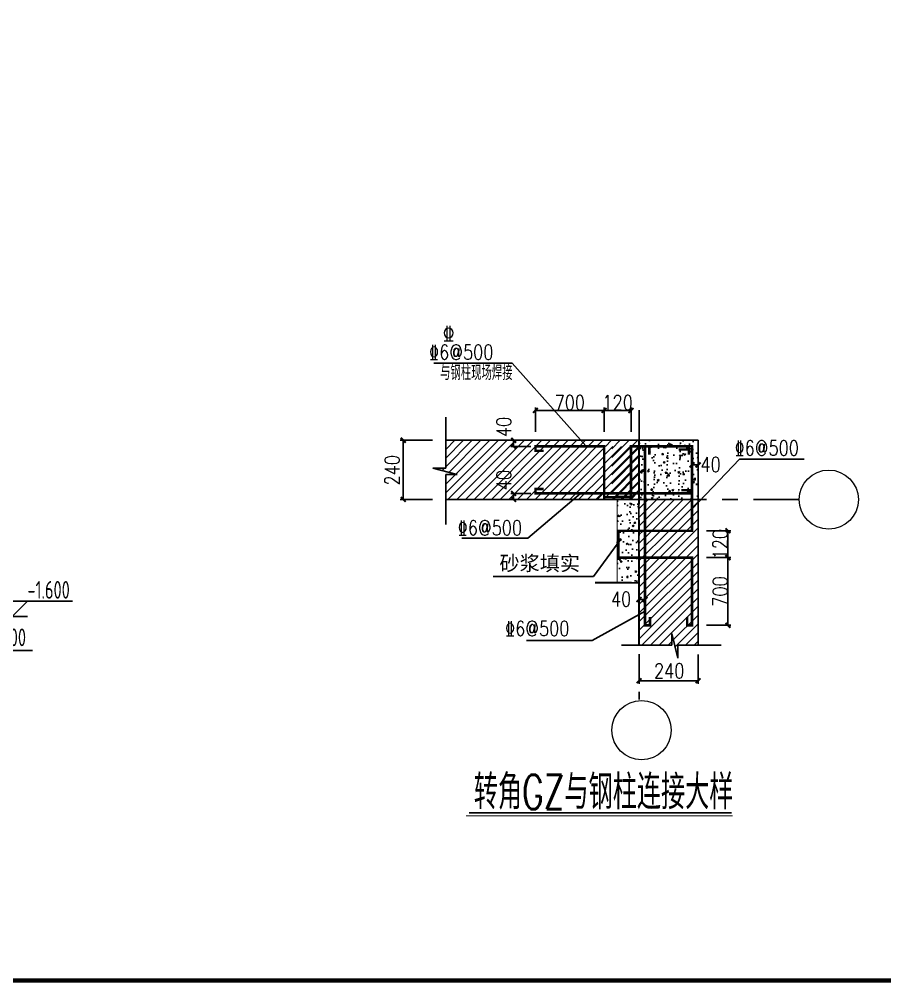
# Model space of a CAD drawing. Extents: x 293620 to 503924, y -252071 to 755100.
# Drawn here: x 430646 to 460338, y 562734 to 595797 of the extents above; entities that cross this region are included whole.
import ezdxf
from ezdxf.enums import TextEntityAlignment as Align

# ---------------------------------------------------------------- set-up
doc = ezdxf.new("R2010")
doc.units = 0
doc.header["$LTSCALE"] = 1000
doc.header["$MEASUREMENT"] = 0
doc.linetypes.add('CENTER', pattern=[2, 1.25, -0.25, 0.25, -0.25])
doc.linetypes.add('CENTER2', pattern=[28.575, 19.05, -3.175, 3.175, -3.175])
doc.layers.get('Defpoints').update_dxf_attribs({"color": 250})
for name, color, linetype in [('3T_WOOD', 21, 'Continuous'), ('AXIS_DE', 253, 'CENTER'), ('AXIS_DE_NUM', 7, 'Continuous'), ('BASE_DE', 7, 'Continuous'), ('BASE_DE_DIM', 3, 'Continuous'), ('BASE_DE_NUM', 7, 'Continuous'), ('BASE_DE_REIN', 1, 'Continuous'), ('BASE_DE_TEXT', 7, 'Continuous'), ('PUB_TEXT', 7, 'Continuous'), ('TEXT', 7, 'Continuous'), ('THIN', 7, 'Continuous'), ('TK', 4, 'Continuous'), ('WALL_DE_HATCH', 254, 'Continuous'), ('WALL_DE_TH', 7, 'Continuous')]:
    doc.layers.add(name, color=color, linetype=linetype)
doc.layers.add('尺寸线', color=7, linetype='Continuous', lineweight=13)
doc.styles.add('-宋体', font='', dxfattribs={"width": 0.8})
doc.styles.add('_HZTXT', font='txt.shx', dxfattribs={"width": 0.8, "bigfont": 'hztxt.shx'})
doc.styles.get("Standard").update_dxf_attribs({"font": 'gbenor.shx', "bigfont": 'gbcbig.shx'})
doc.styles.add('TSSD_Axis', font='Complex.shx', dxfattribs={"width": 0.7, "bigfont": 'hztxt.shx'})
doc.styles.add('TSSD_Dimension', font='Tssdeng.shx', dxfattribs={"width": 0.7, "bigfont": 'hztxt.shx'})
doc.styles.add('TSSD_Label', font='Tssdeng.shx', dxfattribs={"width": 0.7, "bigfont": 'hztxt.shx'})
doc.styles.add('TSSD_Norm', font='Tssdeng.shx', dxfattribs={"bigfont": 'hztxt.shx'})
doc.styles.add('TSSD_REIN', font='tssdeng.shx', dxfattribs={"width": 0.7, "bigfont": 'tssdchn.shx'})
doc.styles.add('Z10', font='romans.shx', dxfattribs={"width": 0.7, "height": 1000, "bigfont": 'hztxt.shx'})
doc.styles.add('Z3', font='txt.shx', dxfattribs={"width": 0.8, "height": 300, "bigfont": 'hztxt.shx'})
doc.styles.get('-宋体').set_extended_font_data('SimSun')
doc.dimstyles.new('ISO-25_WS', dxfattribs={"dimtxt": 3, "dimasz": 100, "dimexe": 60, "dimexo": 0, "dimgap": 10, "dimtad": 1, "dimdec": 0, "dimdsep": 46, "dimtxsty": 'Z3', "dimblk1": 'ARCHTICK', "dimblk2": 'ARCHTICK', "dimsah": 1, "dimcen": 2.5, "dimclrd": 4, "dimclre": 4, "dimclrt": 7, "dimadec": 0, "dimazin": 0, "dimtfac": 1, "dimtdec": 4, "dimtmove": 2, "dimatfit": 3, "dimldrblk": 'ARCHTICK', "dimfxl": 0, "dimtolj": 1, "dimtzin": 0, "dimarcsym": 0})
doc.dimstyles.new('TSSD_30_200', dxfattribs={"dimtxt": 700, "dimasz": 200, "dimexe": 200, "dimexo": 500, "dimgap": 200, "dimtad": 1, "dimdec": 0, "dimlfac": 0.15, "dimzin": 0, "dimdsep": 46, "dimtxsty": 'TSSD_Dimension', "dimblk": 'ARCHTICK', "dimblk1": 'ARCHTICK', "dimblk2": 'ARCHTICK', "dimcen": 0, "dimdle": 200, "dimclrt": 7, "dimadec": 0, "dimazin": 0, "dimtfac": 1, "dimtdec": 0, "dimtix": 1, "dimtmove": 2, "dimatfit": 3, "dimfxl": 0, "dimtolj": 1, "dimtzin": 0, "dimarcsym": 0})

# ---------------------------------------------------------------- blocks, each defined once
blk = doc.blocks.new('_ArchTick')
at = {"color": 0, "linetype": 'ByBlock', "const_width": 0.4}
blk.add_lwpolyline([(-0.5, -0.5), (0.5, 0.5)], dxfattribs=at)
blk = doc.blocks.new('*D209')
at = {"color": 4, "lineweight": -2}
for p, q in [((-237803, 649417), (-237803, 648817)), ((-236603, 649408), (-236603, 648817)), ((-237803, 648877), (-236603, 648877))]:
    blk.add_line(p, q, dxfattribs=at)
at = {"layer": 'Defpoints', "color": 0}
for p in [(-237803, 649417), (-236603, 649408), (-236603, 648877)]:
    blk.add_point(p, dxfattribs=at)
at = {"color": 4, "lineweight": -2, "xscale": 100, "yscale": 100, "zscale": 100, "rotation": 180}
blk.add_blockref('_ArchTick', (-237803, 648877), dxfattribs=at)
at = {"color": 4, "lineweight": -2, "xscale": 100, "yscale": 100, "zscale": 100}
blk.add_blockref('_ArchTick', (-236603, 648877), dxfattribs=at)
at = {"color": 7, "insert": (-237190, 649076), "char_height": 300, "attachment_point": 5, "style": 'Z3'}
blk.add_mtext('\\A1;240', dxfattribs=at)
blk = doc.blocks.new('*D210')
at = {"color": 4, "lineweight": -2}
for p, q in [((-241993, 653759), (-242649, 653759)), ((-242589, 653759), (-242589, 652558)), ((-241993, 652558), (-242649, 652558))]:
    blk.add_line(p, q, dxfattribs=at)
at = {"layer": 'Defpoints', "color": 0}
for p in [(-241993, 653759), (-242589, 652558), (-241993, 652558)]:
    blk.add_point(p, dxfattribs=at)
at = {"color": 4, "lineweight": -2, "xscale": 100, "yscale": 100, "zscale": 100}
for p, rotation in [((-242589, 653759), 90), ((-242589, 652558), 270)]:
    blk.add_blockref('_ArchTick', p, dxfattribs=dict(at, rotation=rotation))
at = {"color": 7, "insert": (-242812, 653151), "char_height": 300, "attachment_point": 5, "rotation": 90, "style": 'Z3'}
blk.add_mtext('\\A1;240', dxfattribs=at)
blk = doc.blocks.new('*D211')
at = {"color": 4, "lineweight": -2}
for p, q in [((-239906, 653929), (-239906, 654425)), ((-238511, 653929), (-238511, 654425)), ((-238511, 654365), (-239906, 654365))]:
    blk.add_line(p, q, dxfattribs=at)
at = {"layer": 'Defpoints', "color": 0}
for p in [(-239906, 654365), (-239906, 653929), (-238511, 653929)]:
    blk.add_point(p, dxfattribs=at)
at = {"color": 4, "lineweight": -2, "xscale": 100, "yscale": 100, "zscale": 100, "rotation": 180}
blk.add_blockref('_ArchTick', (-239906, 654365), dxfattribs=at)
at = {"color": 4, "lineweight": -2, "xscale": 100, "yscale": 100, "zscale": 100}
blk.add_blockref('_ArchTick', (-238511, 654365), dxfattribs=at)
at = {"color": 7, "insert": (-239208, 654525), "char_height": 300, "attachment_point": 5, "style": 'Z3'}
blk.add_mtext('\\A1;700', dxfattribs=at)
blk = doc.blocks.new('*D212')
at = {"color": 4, "lineweight": -2}
for p, q in [((-238511, 653929), (-238511, 654425)), ((-237965, 653929), (-237965, 654425)), ((-237965, 654365), (-238511, 654365))]:
    blk.add_line(p, q, dxfattribs=at)
at = {"layer": 'Defpoints', "color": 0}
for p in [(-238511, 654365), (-238511, 653929), (-237965, 653929)]:
    blk.add_point(p, dxfattribs=at)
at = {"color": 4, "lineweight": -2, "xscale": 100, "yscale": 100, "zscale": 100, "rotation": 180}
blk.add_blockref('_ArchTick', (-238511, 654365), dxfattribs=at)
at = {"color": 4, "lineweight": -2, "xscale": 100, "yscale": 100, "zscale": 100}
blk.add_blockref('_ArchTick', (-237965, 654365), dxfattribs=at)
at = {"color": 7, "insert": (-238238, 654525), "char_height": 300, "attachment_point": 5, "style": 'Z3'}
blk.add_mtext('\\A1;120', dxfattribs=at)
blk = doc.blocks.new('*D213')
at = {"color": 4, "lineweight": -2}
for p, q in [((-240001, 653759), (-240408, 653759)), ((-240001, 653636), (-240408, 653636)), ((-240348, 653636), (-240348, 653759))]:
    blk.add_line(p, q, dxfattribs=at)
at = {"layer": 'Defpoints', "color": 0}
for p in [(-240348, 653759), (-240001, 653759), (-240001, 653636)]:
    blk.add_point(p, dxfattribs=at)
at = {"color": 4, "lineweight": -2, "xscale": 100, "yscale": 100, "zscale": 100}
for p, rotation in [((-240348, 653759), 90), ((-240348, 653636), 270)]:
    blk.add_blockref('_ArchTick', p, dxfattribs=dict(at, rotation=rotation))
at = {"color": 7, "insert": (-240548, 654029), "char_height": 300, "attachment_point": 5, "rotation": 90, "style": 'Z3'}
blk.add_mtext('\\A1;40', dxfattribs=at)
blk = doc.blocks.new('*D214')
at = {"color": 4, "lineweight": -2}
for p, q in [((-236433, 651377), (-235937, 651377)), ((-235997, 650002), (-235997, 651377)), ((-236433, 650002), (-235937, 650002))]:
    blk.add_line(p, q, dxfattribs=at)
at = {"layer": 'Defpoints', "color": 0}
for p in [(-236433, 651377), (-235997, 651377), (-236433, 650002)]:
    blk.add_point(p, dxfattribs=at)
at = {"color": 4, "lineweight": -2, "xscale": 100, "yscale": 100, "zscale": 100}
for p, rotation in [((-235997, 651377), 90), ((-235997, 650002), 270)]:
    blk.add_blockref('_ArchTick', p, dxfattribs=dict(at, rotation=rotation))
at = {"color": 7, "insert": (-236157, 650689), "char_height": 300, "attachment_point": 5, "rotation": 90, "style": 'Z3'}
blk.add_mtext('\\A1;700', dxfattribs=at)
blk = doc.blocks.new('*D215')
at = {"color": 4, "lineweight": -2}
for p, q in [((-236433, 651923), (-235937, 651923)), ((-235997, 651377), (-235997, 651923)), ((-236433, 651377), (-235937, 651377))]:
    blk.add_line(p, q, dxfattribs=at)
at = {"layer": 'Defpoints', "color": 0}
for p in [(-236433, 651923), (-235997, 651923), (-236433, 651377)]:
    blk.add_point(p, dxfattribs=at)
at = {"color": 4, "lineweight": -2, "xscale": 100, "yscale": 100, "zscale": 100}
for p, rotation in [((-235997, 651923), 90), ((-235997, 651377), 270)]:
    blk.add_blockref('_ArchTick', p, dxfattribs=dict(at, rotation=rotation))
at = {"color": 7, "insert": (-236157, 651650), "char_height": 300, "attachment_point": 5, "rotation": 90, "style": 'Z3'}
blk.add_mtext('\\A1;120', dxfattribs=at)
blk = doc.blocks.new('*D216')
at = {"color": 4, "lineweight": -2}
for p, q in [((-236726, 652912), (-236726, 653320)), ((-236726, 653260), (-236603, 653260)), ((-236603, 652912), (-236603, 653320))]:
    blk.add_line(p, q, dxfattribs=at)
at = {"layer": 'Defpoints', "color": 0}
for p in [(-236603, 653260), (-236726, 652912), (-236603, 652912)]:
    blk.add_point(p, dxfattribs=at)
at = {"color": 4, "lineweight": -2, "xscale": 100, "yscale": 100, "zscale": 100, "rotation": 180}
blk.add_blockref('_ArchTick', (-236726, 653260), dxfattribs=at)
at = {"color": 4, "lineweight": -2, "xscale": 100, "yscale": 100, "zscale": 100}
blk.add_blockref('_ArchTick', (-236603, 653260), dxfattribs=at)
at = {"color": 7, "insert": (-236350, 653269), "char_height": 300, "attachment_point": 5, "style": 'Z3'}
blk.add_mtext('\\A1;40', dxfattribs=at)
blk = doc.blocks.new('*D217')
at = {"color": 4, "lineweight": -2}
for p, q in [((-240001, 652681), (-240408, 652681)), ((-240348, 652559), (-240348, 652681)), ((-240001, 652559), (-240408, 652559))]:
    blk.add_line(p, q, dxfattribs=at)
at = {"layer": 'Defpoints', "color": 0}
for p in [(-240348, 652681), (-240001, 652681), (-240001, 652559)]:
    blk.add_point(p, dxfattribs=at)
at = {"color": 4, "lineweight": -2, "xscale": 100, "yscale": 100, "zscale": 100}
for p, rotation in [((-240348, 652681), 90), ((-240348, 652559), 270)]:
    blk.add_blockref('_ArchTick', p, dxfattribs=dict(at, rotation=rotation))
at = {"color": 7, "insert": (-240548, 652951), "char_height": 300, "attachment_point": 5, "rotation": 90, "style": 'Z3'}
blk.add_mtext('\\A1;40', dxfattribs=at)
blk = doc.blocks.new('*D218')
at = {"color": 4, "lineweight": -2}
for p, q in [((-237803, 650178), (-237803, 650585)), ((-237803, 650525), (-237681, 650525)), ((-237681, 650178), (-237681, 650585))]:
    blk.add_line(p, q, dxfattribs=at)
at = {"layer": 'Defpoints', "color": 0}
for p in [(-237681, 650525), (-237803, 650178), (-237681, 650178)]:
    blk.add_point(p, dxfattribs=at)
at = {"color": 4, "lineweight": -2, "xscale": 100, "yscale": 100, "zscale": 100, "rotation": 180}
blk.add_blockref('_ArchTick', (-237803, 650525), dxfattribs=at)
at = {"color": 4, "lineweight": -2, "xscale": 100, "yscale": 100, "zscale": 100}
blk.add_blockref('_ArchTick', (-237681, 650525), dxfattribs=at)
at = {"color": 7, "insert": (-238168, 650535), "char_height": 300, "attachment_point": 5, "style": 'Z3'}
blk.add_mtext('\\A1;40', dxfattribs=at)
blk = doc.blocks.new('GeYuanFrame_87303878', base_point=(20.09, 4.53))
at = {"layer": 'TK', "const_width": 1}
blk.add_lwpolyline([(45.09, 588.53), (851.09, 588.53), (851.09, 14.53), (45.09, 14.53)], close=True, dxfattribs=at)
blk = doc.blocks.new('*D414')
at = {"layer": 'BASE_DE_DIM', "color": 0, "lineweight": -2}
for p, q in [((349154, 572888), (349154, 571188)), ((349821, 572888), (349821, 571188)), ((349154, 571388), (348954, 571388)), ((349821, 571388), (349154, 571388)), ((349821, 571388), (350021, 571388))]:
    blk.add_line(p, q, dxfattribs=at)
at = {"layer": 'Defpoints', "color": 0}
for p in [(349154, 573388), (349821, 573388), (349154, 571388)]:
    blk.add_point(p, dxfattribs=at)
at = {"layer": 'BASE_DE_DIM', "color": 0, "lineweight": -2, "xscale": 200, "yscale": 200, "zscale": 200}
blk.add_blockref('_ArchTick', (349154, 571388), dxfattribs=at)
at = {"layer": 'BASE_DE_DIM', "color": 0, "lineweight": -2, "xscale": 200, "yscale": 200, "zscale": 200, "rotation": 180}
blk.add_blockref('_ArchTick', (349821, 571388), dxfattribs=at)
at = {"layer": 'BASE_DE_DIM', "color": 7, "insert": (349487, 571938), "char_height": 700, "attachment_point": 5, "style": 'TSSD_Dimension'}
blk.add_mtext('\\A1;100', dxfattribs=at)
blk = doc.blocks.new('*D415')
at = {"layer": 'BASE_DE_DIM', "color": 0, "lineweight": -2}
for p, q in [((349821, 572888), (349821, 571188)), ((353154, 572888), (353154, 571188)), ((349621, 571388), (353354, 571388))]:
    blk.add_line(p, q, dxfattribs=at)
at = {"layer": 'Defpoints', "color": 0}
for p in [(349821, 573388), (353154, 573388), (353154, 571388)]:
    blk.add_point(p, dxfattribs=at)
at = {"layer": 'BASE_DE_DIM', "color": 0, "lineweight": -2, "xscale": 200, "yscale": 200, "zscale": 200, "rotation": 180}
blk.add_blockref('_ArchTick', (349821, 571388), dxfattribs=at)
at = {"layer": 'BASE_DE_DIM', "color": 0, "lineweight": -2, "xscale": 200, "yscale": 200, "zscale": 200}
blk.add_blockref('_ArchTick', (353154, 571388), dxfattribs=at)
at = {"layer": 'BASE_DE_DIM', "color": 7, "insert": (351487, 571938), "char_height": 700, "attachment_point": 5, "style": 'TSSD_Dimension'}
blk.add_mtext('\\A1;300', dxfattribs=at)
blk = doc.blocks.new('*D416')
at = {"layer": 'BASE_DE_DIM', "color": 0, "lineweight": -2}
for p, q in [((353154, 572888), (353154, 571188)), ((356487, 572888), (356487, 571188)), ((352954, 571388), (356687, 571388))]:
    blk.add_line(p, q, dxfattribs=at)
at = {"layer": 'Defpoints', "color": 0}
for p in [(353154, 573388), (356487, 573388), (356487, 571388)]:
    blk.add_point(p, dxfattribs=at)
at = {"layer": 'BASE_DE_DIM', "color": 0, "lineweight": -2, "xscale": 200, "yscale": 200, "zscale": 200, "rotation": 180}
blk.add_blockref('_ArchTick', (353154, 571388), dxfattribs=at)
at = {"layer": 'BASE_DE_DIM', "color": 0, "lineweight": -2, "xscale": 200, "yscale": 200, "zscale": 200}
blk.add_blockref('_ArchTick', (356487, 571388), dxfattribs=at)
at = {"layer": 'BASE_DE_DIM', "color": 7, "insert": (354821, 571938), "char_height": 700, "attachment_point": 5, "style": 'TSSD_Dimension'}
blk.add_mtext('\\A1;300', dxfattribs=at)
blk = doc.blocks.new('*D417')
at = {"layer": 'BASE_DE_DIM', "color": 0, "lineweight": -2}
for p, q in [((356487, 572888), (356487, 571188)), ((357154, 572888), (357154, 571188)), ((356487, 571388), (356287, 571388)), ((356487, 571388), (357154, 571388)), ((357154, 571388), (357354, 571388))]:
    blk.add_line(p, q, dxfattribs=at)
at = {"layer": 'Defpoints', "color": 0}
for p in [(356487, 573388), (357154, 573388), (357154, 571388)]:
    blk.add_point(p, dxfattribs=at)
at = {"layer": 'BASE_DE_DIM', "color": 0, "lineweight": -2, "xscale": 200, "yscale": 200, "zscale": 200}
blk.add_blockref('_ArchTick', (356487, 571388), dxfattribs=at)
at = {"layer": 'BASE_DE_DIM', "color": 0, "lineweight": -2, "xscale": 200, "yscale": 200, "zscale": 200, "rotation": 180}
blk.add_blockref('_ArchTick', (357154, 571388), dxfattribs=at)
at = {"layer": 'BASE_DE_DIM', "color": 7, "insert": (356821, 571938), "char_height": 700, "attachment_point": 5, "style": 'TSSD_Dimension'}
blk.add_mtext('\\A1;100', dxfattribs=at)
blk = doc.blocks.new('*D418')
at = {"layer": 'BASE_DE_DIM', "color": 0, "lineweight": -2}
for p, q in [((352021, 582679), (351821, 582679)), ((352021, 581179), (352021, 582879)), ((352021, 582679), (352354, 582679)), ((352354, 581179), (352354, 582879)), ((352354, 582679), (352554, 582679))]:
    blk.add_line(p, q, dxfattribs=at)
at = {"layer": 'Defpoints', "color": 0}
for p in [(352354, 582679), (352021, 580679), (352354, 580679)]:
    blk.add_point(p, dxfattribs=at)
at = {"layer": 'BASE_DE_DIM', "color": 0, "lineweight": -2, "xscale": 200, "yscale": 200, "zscale": 200}
blk.add_blockref('_ArchTick', (352021, 582679), dxfattribs=at)
at = {"layer": 'BASE_DE_DIM', "color": 0, "lineweight": -2, "xscale": 200, "yscale": 200, "zscale": 200, "rotation": 180}
blk.add_blockref('_ArchTick', (352354, 582679), dxfattribs=at)
at = {"layer": 'BASE_DE_DIM', "color": 7, "insert": (351444, 582667), "char_height": 700, "attachment_point": 5, "style": 'TSSD_Dimension'}
blk.add_mtext('\\A1;30', dxfattribs=at)
blk = doc.blocks.new('*D419')
at = {"layer": 'BASE_DE_DIM', "color": 0, "lineweight": -2}
for p, q in [((352354, 582679), (352154, 582679)), ((352354, 581179), (352354, 582879)), ((352354, 582679), (353154, 582679)), ((353154, 581179), (353154, 582879)), ((353154, 582679), (353354, 582679))]:
    blk.add_line(p, q, dxfattribs=at)
at = {"layer": 'Defpoints', "color": 0}
for p in [(353154, 582679), (352354, 580679), (353154, 580679)]:
    blk.add_point(p, dxfattribs=at)
at = {"layer": 'BASE_DE_DIM', "color": 0, "lineweight": -2, "xscale": 200, "yscale": 200, "zscale": 200}
blk.add_blockref('_ArchTick', (352354, 582679), dxfattribs=at)
at = {"layer": 'BASE_DE_DIM', "color": 0, "lineweight": -2, "xscale": 200, "yscale": 200, "zscale": 200, "rotation": 180}
blk.add_blockref('_ArchTick', (353154, 582679), dxfattribs=at)
at = {"layer": 'BASE_DE_DIM', "color": 7, "insert": (352754, 583229), "char_height": 700, "attachment_point": 5, "style": 'TSSD_Dimension'}
blk.add_mtext('\\A1;120', dxfattribs=at)
blk = doc.blocks.new('*D420')
at = {"layer": 'BASE_DE_DIM', "color": 0, "lineweight": -2}
for p, q in [((352954, 582679), (354154, 582679)), ((353154, 581179), (353154, 582879)), ((353954, 581179), (353954, 582879))]:
    blk.add_line(p, q, dxfattribs=at)
at = {"layer": 'Defpoints', "color": 0}
for p in [(353954, 582679), (353154, 580679), (353954, 580679)]:
    blk.add_point(p, dxfattribs=at)
at = {"layer": 'BASE_DE_DIM', "color": 0, "lineweight": -2, "xscale": 200, "yscale": 200, "zscale": 200, "rotation": 180}
blk.add_blockref('_ArchTick', (353154, 582679), dxfattribs=at)
at = {"layer": 'BASE_DE_DIM', "color": 0, "lineweight": -2, "xscale": 200, "yscale": 200, "zscale": 200}
blk.add_blockref('_ArchTick', (353954, 582679), dxfattribs=at)
at = {"layer": 'BASE_DE_DIM', "color": 7, "insert": (353800, 583199), "char_height": 700, "attachment_point": 5, "style": 'TSSD_Dimension'}
blk.add_mtext('\\A1;120', dxfattribs=at)
blk = doc.blocks.new('*D421')
at = {"layer": 'BASE_DE_DIM', "color": 0, "lineweight": -2}
for p, q in [((353954, 582679), (353754, 582679)), ((353954, 581179), (353954, 582879)), ((353954, 582679), (354287, 582679)), ((354287, 581179), (354287, 582879)), ((354287, 582679), (354487, 582679))]:
    blk.add_line(p, q, dxfattribs=at)
at = {"layer": 'Defpoints', "color": 0}
for p in [(354287, 582679), (353954, 580679), (354287, 580679)]:
    blk.add_point(p, dxfattribs=at)
at = {"layer": 'BASE_DE_DIM', "color": 0, "lineweight": -2, "xscale": 200, "yscale": 200, "zscale": 200}
blk.add_blockref('_ArchTick', (353954, 582679), dxfattribs=at)
at = {"layer": 'BASE_DE_DIM', "color": 0, "lineweight": -2, "xscale": 200, "yscale": 200, "zscale": 200, "rotation": 180}
blk.add_blockref('_ArchTick', (354287, 582679), dxfattribs=at)
at = {"layer": 'BASE_DE_DIM', "color": 7, "insert": (354811, 582590), "char_height": 700, "attachment_point": 5, "style": 'TSSD_Dimension'}
blk.add_mtext('\\A1;30', dxfattribs=at)
blk = doc.blocks.new('*D422')
at = {"layer": 'BASE_DE_DIM', "color": 0, "lineweight": -2}
for p, q in [((345554, 575486), (345554, 574419)), ((348654, 575286), (345354, 575286)), ((348654, 574619), (345354, 574619))]:
    blk.add_line(p, q, dxfattribs=at)
at = {"layer": 'Defpoints', "color": 0}
for p in [(349154, 575286), (345554, 574619), (349154, 574619)]:
    blk.add_point(p, dxfattribs=at)
at = {"layer": 'BASE_DE_DIM', "color": 0, "lineweight": -2, "xscale": 200, "yscale": 200, "zscale": 200}
for p, rotation in [((345554, 575286), 90), ((345554, 574619), 270)]:
    blk.add_blockref('_ArchTick', p, dxfattribs=dict(at, rotation=rotation))
at = {"layer": 'BASE_DE_DIM', "color": 7, "insert": (345004, 574055), "char_height": 700, "attachment_point": 5, "rotation": 90, "style": 'TSSD_Dimension'}
blk.add_mtext('\\A1;100', dxfattribs=at)
blk = doc.blocks.new('*D423')
at = {"layer": 'BASE_DE_DIM', "color": 0, "lineweight": -2}
for p, q in [((348654, 576952), (346954, 576952)), ((347154, 575086), (347154, 577152)), ((348654, 575286), (346954, 575286))]:
    blk.add_line(p, q, dxfattribs=at)
at = {"layer": 'Defpoints', "color": 0}
for p in [(347154, 576952), (349154, 576952), (349154, 575286)]:
    blk.add_point(p, dxfattribs=at)
at = {"layer": 'BASE_DE_DIM', "color": 0, "lineweight": -2, "xscale": 200, "yscale": 200, "zscale": 200}
for p, rotation in [((347154, 576952), 90), ((347154, 575286), 270)]:
    blk.add_blockref('_ArchTick', p, dxfattribs=dict(at, rotation=rotation))
at = {"layer": 'BASE_DE_DIM', "color": 7, "insert": (346604, 576119), "char_height": 700, "attachment_point": 5, "rotation": 90, "style": 'TSSD_Dimension'}
blk.add_mtext('\\A1;250', dxfattribs=at)
blk = doc.blocks.new('*D424')
at = {"layer": 'BASE_DE_DIM', "color": 0, "lineweight": -2}
for p, q in [((347154, 576752), (347154, 578819)), ((348654, 578619), (346954, 578619)), ((348654, 576952), (346954, 576952))]:
    blk.add_line(p, q, dxfattribs=at)
at = {"layer": 'Defpoints', "color": 0}
for p in [(347154, 578619), (349154, 578619), (349154, 576952)]:
    blk.add_point(p, dxfattribs=at)
at = {"layer": 'BASE_DE_DIM', "color": 0, "lineweight": -2, "xscale": 200, "yscale": 200, "zscale": 200}
for p, rotation in [((347154, 578619), 90), ((347154, 576952), 270)]:
    blk.add_blockref('_ArchTick', p, dxfattribs=dict(at, rotation=rotation))
at = {"layer": 'BASE_DE_DIM', "color": 7, "insert": (346604, 577786), "char_height": 700, "attachment_point": 5, "rotation": 90, "style": 'TSSD_Dimension'}
blk.add_mtext('\\A1;150', dxfattribs=at)
blk = doc.blocks.new('*D425')
at = {"layer": 'BASE_DE_DIM', "color": 0, "lineweight": -2}
for p, q in [((345554, 578819), (345554, 575086)), ((348654, 578619), (345354, 578619)), ((348654, 575286), (345354, 575286))]:
    blk.add_line(p, q, dxfattribs=at)
at = {"layer": 'Defpoints', "color": 0}
for p in [(349154, 578619), (345554, 575286), (349154, 575286)]:
    blk.add_point(p, dxfattribs=at)
at = {"layer": 'BASE_DE_DIM', "color": 0, "lineweight": -2, "xscale": 200, "yscale": 200, "zscale": 200}
for p, rotation in [((345554, 578619), 90), ((345554, 575286), 270)]:
    blk.add_blockref('_ArchTick', p, dxfattribs=dict(at, rotation=rotation))
at = {"layer": 'BASE_DE_DIM', "color": 7, "insert": (345004, 576952), "char_height": 700, "attachment_point": 5, "rotation": 90, "style": 'TSSD_Dimension'}
blk.add_mtext('\\A1;400', dxfattribs=at)
blk = doc.blocks.new('ts_axno')
at = {"color": 0, "linetype": 'ByBlock', "lineweight": -2}
blk.add_circle((0, 0), 0.5, dxfattribs=at)
at = {"color": 0, "linetype": 'ByBlock', "lineweight": -2, "style": 'TSSD_Axis', "width": 0.7}
blk.add_attdef('A', text='', height=0.6, dxfattribs=at).set_placement((0, 0), align=Align.MIDDLE_CENTER)
blk = doc.blocks.new('_reinbk')
blk.add_line((0, 0), (0, 0))
blk = doc.blocks.new('Z333')
h = blk.add_hatch()
h.set_pattern_fill('ANSI31', color=256, scale=1000, style=0)
h.set_pattern_definition([(45, (-42632.29, 709125.17), (-88.38835, 88.38835), [])])
h.paths.add_polyline_path([(-238520.2, 652559.1), (-237800.7, 652561.6), (-237800.7, 653635.7), (-238520.2, 653635.7)])
at = {"linetype": 'ByBlock'}
h = blk.add_hatch(dxfattribs=at)
h.set_pattern_fill('AR-CONC', color=256, scale=50, style=0)
h.set_pattern_definition([(50, (-589348, 857180.6), (358.6301, -31.37607), [37.5, -412.5]), (355, (-589348, 857180.6), (-69.37567, 376.09607), [30, -330]), (100.4514, (-589318.13, 857178), (289.2547, 344.71977), [31.8701, -350.57106]), (46.1842, (-589348, 857280.6), (533.62052, -82.7595), [56.25, -618.75]), (96.6356, (-589303.54, 857273.7), (467.33135, 487.05894), [47.80514, -525.8565]), (351.1842, (-589348, 857280.6), (467.331, 487.0593), [45, -495]), (21, (-589298, 857255.6), (298.45353, -201.30945), [37.5, -412.5]), (326, (-589298, 857255.6), (121.65767, 362.57502), [30, -330]), (71.4514, (-589273.14, 857238.83), (420.1113, 161.26525), [31.8701, -350.57106]), (37.5, (-589348.01, 857180.6), (6.079928, 166.446927), [0, -326, 0, -335, 0, -331.25]), (7.5, (-589348.01, 857180.6), (131.53477, 197.205856), [0, -191, 0, -318.5, 0, -126.25]), (327.5, (-589459.51, 857180.6), (266.91122, -11.277436), [0, -125, 0, -390, 0, -517.5]), (317.5, (-589509.51, 857180.6), (291.59308, 50.05249), [0, -162.5, 0, -259, 0, -367.5])])
h.paths.add_polyline_path([(-237800.7, 652555.5), (-236603.4, 652555.5), (-236603.4, 653758.5), (-237800.7, 653758.5)])
h = blk.add_hatch(dxfattribs=at)
h.set_pattern_fill('混凝土', color=256, scale=50, style=0)
h.set_pattern_definition([(50, (-327064.1, 907538.04), (358.6301, -31.37607), [37.5, -412.5]), (355, (-327064.1, 907538.04), (-69.37567, 376.09607), [30, -330]), (100.4514, (-327034.22, 907535.43), (289.2547, 344.71977), [31.8701, -350.57106]), (46.1842, (-327064.1, 907638.04), (533.6205, -82.7595), [56.25, -618.75]), (96.6356, (-327019.64, 907631.15), (467.3314, 487.0589), [47.8051, -525.8565]), (351.1842, (-327064.1, 907638.04), (467.331, 487.0593), [45, -495]), (21, (-327014.1, 907613.04), (298.45353, -201.30945), [37.5, -412.5]), (326, (-327014.1, 907613.04), (121.65767, 362.575), [30, -330]), (71.4514, (-326989.24, 907596.27), (420.1113, 161.26525), [31.8701, -350.57106]), (37.5, (-327064.11, 907538.04), (6.07993, 166.446927), [0, -326, 0, -335, 0, -331.25]), (7.5, (-327064.1, 907538.04), (131.53477, 197.20586), [0, -191, 0, -318.5, 0, -126.25]), (327.5, (-327175.61, 907538.04), (266.91122, -11.277436), [0, -125, 0, -390, 0, -517.5]), (317.5, (-327225.6, 907538.04), (291.59308, 50.0525), [0, -162.5, 0, -259, 0, -367.5])])
h.paths.add_polyline_path([(-238248, 651922.7), (-237803.4, 651922.7), (-237803.4, 652555.5), (-238248, 652555.5)])
h.paths.add_polyline_path([(-238248, 651376.7), (-237803.4, 651376.7), (-237803.4, 651922.7), (-238248, 651922.7)])
h.paths.add_polyline_path([(-238248, 650866.2), (-237803.4, 650864.7), (-237803.4, 651376.7), (-238248, 651376.7)])
for p, q in [((-241966.1, 655323.3), (-240374.7, 655323.3)), ((-240374.7, 655323.3), (-238884.1, 653645)), ((-241726.8, 654231.9), (-241726.8, 653192.8)), ((-241726.8, 652689.4), (-240657.7, 653758.5)), ((-241726.8, 653219.8), (-241188.1, 653758.5)), ((-241726.8, 653396.6), (-241364.8, 653758.5)), ((-241726.8, 653573.3), (-241541.6, 653758.5)), ((-241726.8, 653750.1), (-241718.4, 653758.5)), ((-241681, 652558.5), (-240481, 653758.5)), ((-241660, 653109.8), (-241011.3, 653758.5)), ((-241518.8, 653074.2), (-240834.5, 653758.5)), ((-241504.2, 652558.5), (-240304.2, 653758.5)), ((-241327.4, 652558.5), (-240127.4, 653758.5)), ((-241150.6, 652558.5), (-239950.6, 653758.5)), ((-240973.9, 652558.5), (-239773.9, 653758.5)), ((-240797.1, 652558.5), (-239597.1, 653758.5)), ((-240620.3, 652558.5), (-239420.3, 653758.5)), ((-240443.5, 652558.5), (-239243.5, 653758.5)), ((-240266.7, 652558.5), (-239066.7, 653758.5)), ((-239066.3, 653228.6), (-238536.4, 653758.5)), ((-239066.3, 653405.4), (-238713.2, 653758.5)), ((-239066.3, 653582.2), (-238890, 653758.5)), ((-238520.2, 652558.5), (-238520.2, 653635.7)), ((-238482.4, 653635.7), (-238359.6, 653758.5)), ((-238356.1, 653231.7), (-237829.3, 653758.5)), ((-238356.1, 653408.5), (-238006.1, 653758.5)), ((-238356.1, 653585.3), (-238182.9, 653758.5)), ((-236791.2, 653638.5), (-236791.2, 653469.2)), ((-236726.2, 653638.5), (-236791.2, 653638.5)), ((-236726.2, 651922.7), (-236726.2, 653638.5)), ((-240090, 652558.5), (-239066.3, 653582.2)), ((-239066.3, 653051.9), (-238520.2, 653597.9)), ((-238356.1, 653055), (-237803.4, 653607.7)), ((-238356.1, 652878.2), (-237803.4, 653430.9)), ((-239913.2, 652558.5), (-239066.3, 653405.4)), ((-239206.1, 652558.5), (-238520.2, 653244.4)), ((-239066.3, 652875.1), (-238520.2, 653421.1)), ((-238356.1, 652701.4), (-237803.4, 653254.1)), ((-235764, 653378), (-236726.2, 652370.3)), ((-235764, 653378), (-234451.9, 653378)), ((-241990, 653192.8), (-241492.8, 653067.7)), ((-241726.8, 653192.8), (-241990, 653192.8)), ((-241942.5, 653180.8), (-241930.6, 653192.8)), ((-241801.3, 653145.3), (-241753.8, 653192.8)), ((-241726.8, 652866.2), (-241525.3, 653067.7)), ((-241726.8, 653043), (-241702.1, 653067.7)), ((-241492.8, 653067.7), (-241726.8, 653067.7)), ((-241726.8, 653067.7), (-241726.8, 652048.7)), ((-239736.4, 652558.5), (-239066.3, 653228.6)), ((-239559.6, 652558.5), (-239066.3, 653051.9)), ((-239028.5, 652559.3), (-238520.2, 653067.6)), ((-238322.2, 652558.5), (-237803.4, 653077.3)), ((-239382.9, 652558.5), (-239066.3, 652875.1)), ((-238851.2, 652559.9), (-238520.2, 652890.8)), ((-238145.4, 652558.5), (-237803.4, 652900.6)), ((-238991.6, 652678.9), (-240061.9, 651770.6)), ((-238673.8, 652560.5), (-238520.2, 652714)), ((-238650.5, 652558.7), (-238510.9, 652698.3)), ((-237968.6, 652558.5), (-237803.4, 652723.8)), ((-238510.9, 652558.5), (-237964.8, 652558.5)), ((-237964.8, 652558.5), (-238510.9, 652558.5)), ((-237964.8, 652558.5), (-238510.9, 652558.5)), ((-238510.9, 652558.5), (-237964.8, 652558.5)), ((-237803.4, 652016.7), (-237261.5, 652558.5)), ((-237803.4, 652193.5), (-237438.3, 652558.5)), ((-237803.4, 652370.2), (-237615.1, 652558.5)), ((-237803.4, 652547), (-237791.9, 652558.5)), ((-237720.6, 651922.7), (-237084.8, 652558.5)), ((-237543.8, 651922.7), (-236908, 652558.5)), ((-237367, 651922.7), (-236731.2, 652558.5)), ((-237190.2, 651922.7), (-236603.4, 652509.6)), ((-236726.2, 652210), (-236603.4, 652332.8)), ((-237013.5, 651922.7), (-236726.2, 652210)), ((-236726.2, 652033.2), (-236603.4, 652156)), ((-238218.5, 651922.7), (-236726.2, 651922.7)), ((-237803.4, 650779.2), (-236603.4, 651979.2)), ((-237803.4, 650956), (-236836.7, 651922.7)), ((-237803.4, 651132.8), (-237013.5, 651922.7)), ((-237803.4, 651309.6), (-237190.2, 651922.7)), ((-237803.4, 651486.3), (-237367, 651922.7)), ((-237803.4, 651663.1), (-237543.8, 651922.7)), ((-237803.4, 651839.9), (-237720.6, 651922.7)), ((-236836.7, 651922.7), (-236726.2, 652033.2)), ((-240061.9, 651770.6), (-241398.8, 651770.6)), ((-238173.6, 651754.2), (-238726.1, 650994)), ((-237803.4, 650602.5), (-236603.4, 651802.5)), ((-237803.4, 650425.7), (-236603.4, 651625.7)), ((-237803.4, 650248.9), (-236603.4, 651448.9)), ((-237803.4, 650072.1), (-236603.4, 651272.1)), ((-237803.4, 649895.4), (-236603.4, 651095.4)), ((-238726.1, 650994), (-240765.9, 650994)), ((-237803.4, 649718.6), (-236603.4, 650918.6)), ((-237964.8, 650867.7), (-238510.9, 650867.7)), ((-238510.9, 650867.7), (-237964.8, 650867.7)), ((-237744.4, 649600.8), (-236603.4, 650741.8)), ((-237567.6, 649600.8), (-236603.4, 650565)), ((-237390.8, 649600.8), (-236603.4, 650388.2)), ((-237680.6, 650291.8), (-238750.9, 649695.2)), ((-237106.8, 649708), (-236603.4, 650211.5)), ((-237071.3, 649566.8), (-236603.4, 650034.7)), ((-237013.6, 649337.7), (-237138.7, 649834.8)), ((-237138.7, 649834.8), (-237138.7, 649600.8)), ((-236860.5, 649600.8), (-236603.4, 649857.9)), ((-238750.9, 649695.2), (-240087.8, 649695.2)), ((-237138.7, 649600.8), (-238157.7, 649600.8)), ((-237214, 649600.8), (-237138.7, 649676.1)), ((-236134.5, 649600.8), (-237013.6, 649600.8)), ((-237013.6, 649600.8), (-237013.6, 649337.7)), ((-236683.7, 649600.8), (-236603.4, 649681.1)), ((-237035.8, 649425.5), (-237013.6, 649447.7)), ((-241249.2, 646196.1), (-235925, 646196.1))]:
    blk.add_line(p, q)
at = {"color": 1, "linetype": 'CENTER2', "ltscale": 0.1}
for p, q in [((-237800.7, 654368.9), (-237800.7, 648493.2)), ((-238339.5, 652555.5), (-234550.3, 652555.5))]:
    blk.add_line(p, q, dxfattribs=at)
at = {"color": 2}
for p, q in [((-241726.8, 653758.5), (-236603.4, 653758.5)), ((-237803.4, 653758.5), (-237803.4, 649600.8)), ((-236603.4, 653758.5), (-236603.4, 649600.8)), ((-241726.8, 652558.5), (-236603.4, 652558.5))]:
    blk.add_line(p, q, dxfattribs=at)
for points, const_width in [([(-239736.7, 653545.4), (-239906, 653545.4), (-239906, 653635.7), (-238510.9, 653635.7), (-238510.9, 652603.9), (-237964.8, 652609.1), (-237964.8, 653635.7), (-236826.9, 653635.7), (-236826.9, 653570.7), (-236996.3, 653570.7)], 50), ([(-236791.2, 653469.2), (-236791.2, 653638.5), (-236726.2, 653638.5), (-236726.2, 651922.7), (-238218.5, 651922.7), (-238218.5, 651376.7), (-236726.2, 651376.7), (-236726.2, 650001.8), (-236824.2, 650001.8), (-236824.2, 650171.1)], 50), ([(-237592.3, 653469.2), (-237592.3, 653638.5), (-237680.6, 653638.5), (-237680.6, 651922.7), (-237680.6, 651922.7), (-237680.6, 651376.7), (-237680.6, 651376.7), (-237680.6, 650001.8), (-237580, 650001.8), (-237580, 650171.1)], 50), ([(-239736.7, 652770.5), (-239906, 652770.5), (-239906, 652681.3), (-238190.2, 652681.3), (-238190.2, 652681.3), (-237644.2, 652681.3), (-237644.2, 652681.3), (-236777.1, 652681.3), (-236777.1, 652746.3), (-236946.4, 652746.3)], 50), ([(-238248, 652558.5), (-238248, 650867.7)], 20), ([(-238698, 650867.7), (-237803.4, 650864.7)], 40), ([(-238698, 650867.7), (-237803.4, 650864.7)], 20), ([(-241315.5, 646132.9), (-235898.4, 646132.9)], 20)]:
    blk.add_lwpolyline(points, dxfattribs=dict(const_width=const_width))
at = {"layer": 'Defpoints', "color": 0, "linetype": 'ByBlock'}
for p in [(-237522.8, 654463.1), (-235898.8, 650934.6)]:
    blk.add_point(p, dxfattribs=at)
at = {"layer": '尺寸线', "color": 4}
for centre in [(-233950.3, 652555.5), (-237751.6, 647873.2)]:
    blk.add_circle(centre, 600, dxfattribs=at)
at = {"color": 7, "style": '_HZTXT', "width": 0.8}
for p in [(-242065.4, 655397.7), (-235863.2, 653452.5), (-241483.4, 651832.4), (-240521.9, 649787.3)]:
    blk.add_text('\x846@500', height=300, dxfattribs=at).set_placement(p)
at = {"insert": (-241796.9, 656081.4), "char_height": 300, "width": 145.138, "attachment_point": 1}
blk.add_mtext('\x84', dxfattribs=at)
at = {"color": 7, "linetype": 'ByBlock', "insert": (-238522.3, 646613.1), "char_height": 700, "attachment_point": 5, "style": 'Z10'}
blk.add_mtext('转角GZ与钢柱连接大样', dxfattribs=at)
at = {"layer": 'PUB_TEXT', "style": '-宋体'}
blk.add_text('砂浆填实', height=300, dxfattribs=at).set_placement((-239817.9, 651269.5), align=Align.MIDDLE)
at = {"layer": 'TEXT', "style": 'TSSD_Label', "width": 0.7}
blk.add_text('与钢柱现场焊接', height=300, dxfattribs=at).set_placement((-241840.6, 654981))
for base, p1, p2, text, picture, middle in [((-239906, 654364.9), (-238510.9, 653928.7), (-239906, 653928.7), '700', '*D211', (-239208.4, 654524.9)), ((-238510.9, 654364.9), (-237964.8, 653928.7), (-238510.9, 653928.7), '120', '*D212', (-238237.9, 654524.9))]:
    dim = blk.add_linear_dim(base=base, p1=p1, p2=p2, text=text, dimstyle='ISO-25_WS')
    dim.commit()
    dim.dimension.update_dxf_attribs({"geometry": picture, "text_midpoint": middle})
for base, p1, p2, angle, text, picture, middle in [((-240347.7, 653758.5), (-240000.6, 653635.7), (-240000.6, 653758.5), 90, '40', '*D213', (-240547.7, 654028.6)), ((-242589.2, 652558.2), (-241993.5, 653758.5), (-241993.5, 652558.2), 270, '240', '*D210', (-242811.6, 653150.9)), ((-240347.7, 652681.3), (-240000.6, 652558.5), (-240000.6, 652681.3), 90, '40', '*D217', (-240547.7, 652951.4))]:
    dim = blk.add_linear_dim(base=base, p1=p1, p2=p2, angle=angle, text=text, dimstyle='ISO-25_WS')
    dim.commit()
    dim.dimension.update_dxf_attribs({"geometry": picture, "text_midpoint": middle, "dimtype": 128})
for base, p1, p2, picture, middle in [((-236603.4, 653259.5), (-236726.2, 652912.4), (-236603.4, 652912.4), '*D216', (-236350.4, 653269)), ((-237680.6, 650525.4), (-237803.4, 650178.4), (-237680.6, 650178.4), '*D218', (-238168, 650535))]:
    dim = blk.add_linear_dim(base=base, p1=p1, p2=p2, text='40', dimstyle='ISO-25_WS')
    dim.commit()
    dim.dimension.update_dxf_attribs({"geometry": picture, "text_midpoint": middle, "dimtype": 128})
for base, p1, p2, text, picture, middle in [((-235997, 651922.7), (-236433.2, 651376.7), (-236433.2, 651922.7), '120', '*D215', (-236157, 651649.7)), ((-235997, 651376.7), (-236433.2, 650001.8), (-236433.2, 651376.7), '700', '*D214', (-236157, 650689.2))]:
    dim = blk.add_linear_dim(base=base, p1=p1, p2=p2, angle=270, text=text, dimstyle='ISO-25_WS')
    dim.commit()
    dim.dimension.update_dxf_attribs({"geometry": picture, "text_midpoint": middle})
dim = blk.add_linear_dim(base=(-236603.4, 648877.5), p1=(-237803.4, 649417.4), p2=(-236603.4, 649407.8), dimstyle='ISO-25_WS', override={"dimlfac": 0.2})
dim.commit()
dim.dimension.update_dxf_attribs({"geometry": '*D209', "text_midpoint": (-237190.5, 649075.5), "dimtype": 128})
blk = doc.blocks.new('2qwq3q32131321')
at = {"layer": 'WALL_DE_HATCH'}
h = blk.add_hatch(dxfattribs=at)
h.set_pattern_fill('ANSI31', color=256, scale=200, style=0)
h.set_pattern_definition([(45, (349820.64, 575285.67), (-224.506, 224.506), [])])
h.paths.add_polyline_path([(352354, 578619), (352354, 580679), (353954, 580679), (353954, 578619)], flags=0)
at = {"layer": 'AXIS_DE'}
blk.add_line((353154, 581448.4), (353154, 570388.4), dxfattribs=at)
at = {"layer": 'BASE_DE'}
for points in [[(349820.6, 575285.7), (349820.6, 576952.3), (352020.6, 576952.3), (352020.6, 578619), (354287.3, 578619), (354287.3, 576952.3), (356487.3, 576952.3), (356487.3, 575285.7)], [(349154, 575285.7), (349154, 574619), (357154, 574619), (357154, 575285.7), (349154, 575285.7)]]:
    blk.add_lwpolyline(points, dxfattribs=at)
at = {"layer": 'BASE_DE_NUM', "const_width": 100}
blk.add_lwpolyline([(356207.8, 565388.4), (350100.1, 565388.4)], dxfattribs=at)
at = {"layer": 'BASE_DE_NUM'}
blk.add_lwpolyline([(356207.8, 565188.4), (350100.1, 565188.4)], dxfattribs=at)
at = {"layer": 'BASE_DE_REIN', "color": 4, "const_width": 60}
for points in [[(354157.3, 578489), (354157.3, 575415.7), (352150.6, 575415.7), (352150.6, 578489), (354157.3, 578489)], [(353803.8, 578319.3), (353973.5, 578489)], [(354157.3, 578305.2), (353987.6, 578135.5)], [(350262.8, 575627.8), (350050.6, 575415.7), (356257.3, 575415.7), (356045.2, 575627.8)]]:
    blk.add_lwpolyline(points, dxfattribs=at)
at = {"layer": 'BASE_DE_REIN', "color": 4, "const_width": 100}
for points in [[(352230.6, 578359, 1), (352330.6, 578359, 1)], [(353104, 578359, 1), (353204, 578359, 1)], [(353977.3, 578359, 1), (354077.3, 578359, 1)], [(352230.6, 575545.7, 1), (352330.6, 575545.7, 1)], [(353104, 575545.7, 1), (353204, 575545.7, 1)], [(353977.3, 575545.7, 1), (354077.3, 575545.7, 1)], [(354897.3, 575545.7, 1), (354997.3, 575545.7, 1)], [(355897.3, 575545.7, 1), (355997.3, 575545.7, 1)]]:
    blk.add_lwpolyline(points, format="xyb", close=True, dxfattribs=at)
at = {"layer": 'BASE_DE_TEXT'}
for p, q in [((352280.6, 578359), (352280.6, 579959)), ((352280.6, 579959), (356687.3, 579959)), ((353154, 578359), (353154, 579959)), ((354027.3, 578359), (354027.3, 579959)), ((352280.6, 575545.7), (352280.6, 573411.3)), ((353154, 575545.7), (353154, 573945.7)), ((354027.3, 575545.7), (354027.3, 573411.3)), ((354947.3, 575545.7), (356547.3, 573945.7)), ((355947.3, 575545.7), (357547.3, 573945.7)), ((356547.3, 573945.7), (359947.3, 573945.7)), ((352280.6, 573411.3), (355675.9, 573411.3))]:
    blk.add_line(p, q, dxfattribs=at)
for points in [[(352150.6, 577747.6), (349220.6, 577747.6)], [(355557.3, 575415.7), (355557.3, 577486.4), (358588.3, 577486.4)]]:
    blk.add_lwpolyline(points, dxfattribs=at)
at = {"layer": 'THIN'}
for p, q in [((359154, 575285.7), (358554, 575885.7)), ((358554, 575885.7), (361534.7, 575885.7)), ((359154, 575285.7), (359754, 575885.7)), ((357154, 575285.7), (359754, 575285.7))]:
    blk.add_line(p, q, dxfattribs=at)
blk.add_lwpolyline([(351754, 580679), (352954, 580679), (353054, 581079), (353254, 580279), (353354, 580679), (354554, 580679)], dxfattribs=at)
at = {"layer": 'WALL_DE_TH'}
for p, q in [((352354, 578619), (352354, 580679)), ((353954, 578619), (353954, 580679))]:
    blk.add_line(p, q, dxfattribs=at)
at = {"layer": 'AXIS_DE_NUM', "xscale": 2000, "yscale": 2000, "zscale": 2000}
blk.add_blockref('ts_axno', (353154, 569388.4), dxfattribs=at)
at = {"layer": 'BASE_DE_TEXT', "xscale": 200, "yscale": 200, "zscale": 200, "rotation": 270}
blk.add_blockref('_reinbk', (355557.3, 575415.7), dxfattribs=at)
at = {"layer": 'BASE_DE_NUM', "style": 'TSSD_Norm'}
blk.add_text('TJ-1', height=2000, dxfattribs=at).set_placement((353154, 565788.4), align=Align.CENTER)
blk.add_text('仅用于卫生间墙下', height=700, dxfattribs=at).set_placement((349284, 563944.6))
at = {"layer": 'BASE_DE_TEXT', "style": 'TSSD_REIN', "width": 0.7}
for s, p in [('3\x8416', (356437.3, 580125.7)), ('\x8410@180', (358588.3, 577611.4)), ('\x848@200', (359697.3, 574112.3)), ('3\x8416', (355915.9, 573441.8))]:
    blk.add_text(s, height=700, dxfattribs=at).set_placement(p, align=Align.RIGHT)
for s, p in [('\x848@200', (349220.6, 577872.6)), ('-1.600', (359754, 575985.7))]:
    blk.add_text(s, height=700, dxfattribs=at).set_placement(p)
at = {"layer": 'BASE_DE_DIM'}
for base, p1, p2, picture, middle in [((353154, 582679), (352354, 580679), (353154, 580679), '*D419', (352754, 583229)), ((357154, 571388.4), (356487.3, 573388.4), (357154, 573388.4), '*D417', (356820.6, 571938.4))]:
    dim = blk.add_linear_dim(base=base, p1=p1, p2=p2, dimstyle='TSSD_30_200', dxfattribs=at)
    dim.commit()
    dim.dimension.update_dxf_attribs({"geometry": picture, "text_midpoint": middle})
dim = blk.add_linear_dim(base=(353954, 582679), p1=(353154, 580679), p2=(353954, 580679), dimstyle='TSSD_30_200', dxfattribs=at)
dim.commit()
dim.dimension.update_dxf_attribs({"geometry": '*D420', "text_midpoint": (353800.5, 583199), "dimtype": 128})
for base, p1, p2, picture, middle in [((352354, 582679), (352020.6, 580679), (352354, 580679), '*D418', (351444.3, 582666.8)), ((354287.3, 582679), (353954, 580679), (354287.3, 580679), '*D421', (354811, 582589.9))]:
    dim = blk.add_linear_dim(base=base, p1=p1, p2=p2, text='30', dimstyle='TSSD_30_200', dxfattribs=at)
    dim.commit()
    dim.dimension.update_dxf_attribs({"geometry": picture, "text_midpoint": middle, "dimtype": 128})
for base, p1, p2, angle, text, picture, middle in [((345554, 575285.7), (349154, 578619), (349154, 575285.7), 270, '400', '*D425', (345004, 576952.3)), ((347154, 578619), (349154, 576952.3), (349154, 578619), 90, '150', '*D424', (346604, 577785.7))]:
    dim = blk.add_linear_dim(base=base, p1=p1, p2=p2, angle=angle, text=text, dimstyle='TSSD_30_200', dxfattribs=at)
    dim.commit()
    dim.dimension.update_dxf_attribs({"geometry": picture, "text_midpoint": middle})
for base, p1, p2, angle, picture, middle in [((347154, 576952.3), (349154, 575285.7), (349154, 576952.3), 90, '*D423', (346604, 576119)), ((349154, 571388.4), (349820.6, 573388.4), (349154, 573388.4), 180, '*D414', (349487.3, 571938.4))]:
    dim = blk.add_linear_dim(base=base, p1=p1, p2=p2, angle=angle, dimstyle='TSSD_30_200', dxfattribs=at)
    dim.commit()
    dim.dimension.update_dxf_attribs({"geometry": picture, "text_midpoint": middle})
dim = blk.add_linear_dim(base=(345554, 574619), p1=(349154, 575285.7), p2=(349154, 574619), angle=270, dimstyle='TSSD_30_200', dxfattribs=at)
dim.commit()
dim.dimension.update_dxf_attribs({"geometry": '*D422', "text_midpoint": (345004, 574054.5), "dimtype": 128})
for base, p1, p2, picture, middle in [((353154, 571388.4), (349820.6, 573388.4), (353154, 573388.4), '*D415', (351487.3, 571938.4)), ((356487.3, 571388.4), (353154, 573388.4), (356487.3, 573388.4), '*D416', (354820.6, 571938.4))]:
    dim = blk.add_linear_dim(base=base, p1=p1, p2=p2, text='300', dimstyle='TSSD_30_200', dxfattribs=at)
    dim.commit()
    dim.dimension.update_dxf_attribs({"geometry": picture, "text_midpoint": middle})

msp = doc.modelspace()

# ---------------------------------------------------------------- block references
at = {"xscale": 1.689999997615814, "yscale": 1.690000001341105, "zscale": 1.69}
msp.add_blockref('Z333', (853794.7, -523504.6), dxfattribs=at)
at = {"layer": '3T_WOOD'}
for name, p, xscale, yscale, zscale in [('GeYuanFrame_87303878', (366151.8, 561309), 150, 150, 150), ('2qwq3q32131321', (117940.8, 74804), 0.8700000000026193, 0.8699999999953434, 0.87)]:
    msp.add_blockref(name, p, dxfattribs=dict(at, xscale=xscale, yscale=yscale, zscale=zscale))

doc.saveas('drawing.dxf')
